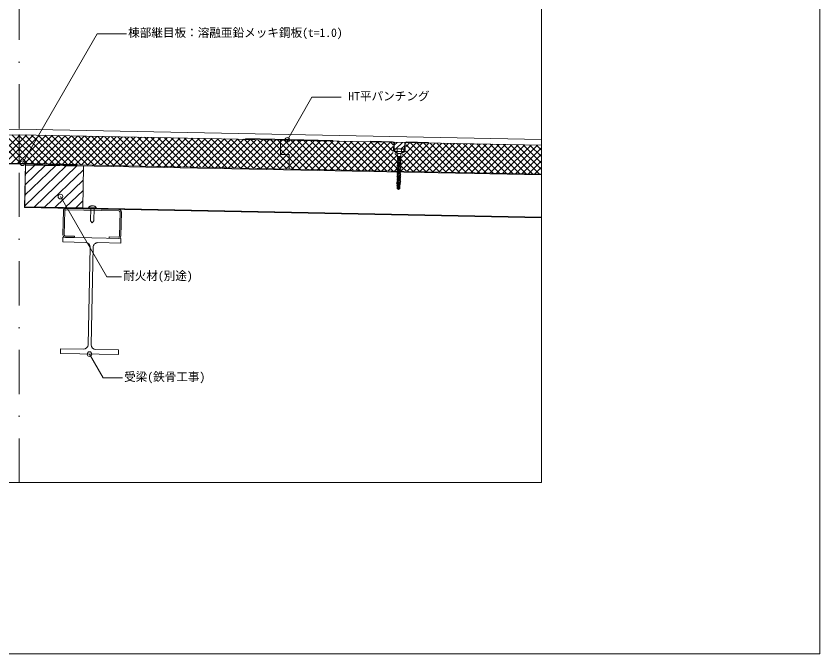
# Model space of a CAD drawing. Units: millimetres, scale not verified. Extents: x -1381 to 1379, y -955 to 955.
# Drawn here: x -6 to 1379, y -955 to 143 of the extents above; entities that cross this region are included whole.
import ezdxf
from ezdxf.enums import TextEntityAlignment as Align

# ---------------------------------------------------------------- set-up
doc = ezdxf.new("R2010")
doc.units = ezdxf.units.MM
doc.header["$LTSCALE"] = 3
doc.linetypes.add('USER1', pattern=[9.525, 6.35, -3.175])
doc.linetypes.add('USER2', pattern=[50.81, 25.4, -12.7, 0.01, -12.7])
for name, color, linetype, lineweight in [('0-0_0', 7, 'Continuous', 18), ('0-1_BOUSUI', 1, 'Continuous', 18), ('0-2_MOJI', 7, 'Continuous', 18), ('0-3_HATCH', 9, 'Continuous', 18), ('0-4_KANAMONO', 5, 'Continuous', 18), ('0-5_KANAMONO_SCREW', 4, 'Continuous', 18), ('0-6_TEKKOTU', 7, 'Continuous', 18), ('0-7_dekki', 3, 'Continuous', 18), ('0-8_dannnetu', 6, 'Continuous', 18), ('0-9_WAKU', 7, 'Continuous', 18)]:
    doc.layers.add(name, color=color, linetype=linetype, lineweight=lineweight)
doc.styles.add('ＭＳ ゴシック', font='')
doc.styles.get('ＭＳ ゴシック').set_extended_font_data('MS Gothic')

msp = doc.modelspace()

# ---------------------------------------------------------------- linework, layer by layer
at = {"layer": '0-0_0'}
msp.add_lwpolyline([(-900.827, -660.451), (899.173, -660.451), (899.173, 539.549), (-900.827, 539.549)], close=True, dxfattribs=at)
at = {"layer": '0-1_BOUSUI'}
for p in [(-900.827, -69.452), (899.173, -69.452)]:
    msp.add_line(p, (-0.827, -51.452), dxfattribs=at)
at = {"layer": '0-2_MOJI', "linetype": 'USER2'}
msp.add_line((-0.827, -660.451), (-0.827, 449.549), dxfattribs=at)
at = {"layer": '0-2_MOJI'}
for points in [[(183.759, 112.712), (133.321, 112.712), (4.509, -110.396)], [(460.707, -71.013), (503.63, 3.331), (554.068, 3.331)], [(70.101, -167.81), (149.93, -306.078), (175.149, -306.078)], [(176.824, -479.95), (143.749, -479.95), (120.174, -439.115)]]:
    msp.add_lwpolyline(points, dxfattribs=at)
for centre in [(461.258, -70.059), (4.509, -110.396), (70.101, -167.81), (120.174, -439.115)]:
    msp.add_circle(centre, 4, dxfattribs=at)
at = {"layer": '0-3_HATCH'}
for p, q in [((-49.016, -111.427), (-0.827, -63.238)), ((-0.827, -108.134), (-46.592, -62.369)), ((-0.827, -96.908), (-35.587, -62.149)), ((-0.827, -85.683), (-24.581, -61.929)), ((-0.827, -74.458), (-13.576, -61.709)), ((-0.827, -63.232), (-2.571, -61.488)), ((-0.827, -63.238), (0.923, -61.489)), ((-0.827, -74.464), (11.928, -61.709)), ((-0.827, -85.689), (22.933, -61.929)), ((8.494, -110.044), (55.949, -62.589)), ((18.905, -110.858), (66.954, -62.809)), ((29.91, -111.078), (77.959, -63.029)), ((40.915, -111.298), (88.964, -63.249)), ((93.185, -112.344), (43.175, -62.334)), ((51.921, -111.518), (99.969, -63.47)), ((105.66, -113.593), (54.63, -62.563)), ((62.926, -111.738), (110.975, -63.69)), ((117.115, -113.822), (66.084, -62.792)), ((73.931, -111.959), (121.98, -63.91)), ((128.569, -114.052), (77.539, -63.021)), ((84.936, -112.179), (132.985, -64.13)), ((140.024, -114.281), (88.993, -63.25)), ((95.942, -112.399), (143.99, -64.35)), ((151.478, -114.51), (100.447, -63.479)), ((105.966, -113.599), (154.996, -64.57)), ((162.932, -114.739), (111.902, -63.708)), ((116.971, -113.82), (166.001, -64.79)), ((174.387, -114.968), (123.356, -63.937)), ((127.977, -114.04), (177.006, -65.01)), ((185.841, -115.197), (134.811, -64.166)), ((138.982, -114.26), (188.011, -65.23)), ((197.296, -115.426), (146.265, -64.395)), ((149.987, -114.48), (199.016, -65.45)), ((208.75, -115.655), (157.72, -64.625)), ((160.992, -114.7), (210.022, -65.671)), ((220.205, -115.884), (169.174, -64.854)), ((171.997, -114.92), (221.027, -65.891)), ((231.659, -116.113), (180.628, -65.083)), ((183.003, -115.14), (232.032, -66.111)), ((243.113, -116.342), (192.083, -65.312)), ((194.008, -115.36), (243.037, -66.331)), ((254.568, -116.572), (203.537, -65.541)), ((205.013, -115.58), (254.042, -66.551)), ((266.022, -116.801), (214.992, -65.77)), ((216.018, -115.801), (265.048, -66.771)), ((277.477, -117.03), (226.446, -65.999)), ((227.024, -116.021), (276.053, -66.991)), ((288.931, -117.259), (237.9, -66.228)), ((238.029, -116.241), (287.058, -67.211)), ((249.034, -116.461), (298.063, -67.431)), ((300.385, -117.488), (249.355, -66.457)), ((260.039, -116.681), (309.069, -67.652)), ((311.84, -117.717), (260.809, -66.686)), ((271.044, -116.901), (320.074, -67.872)), ((323.294, -117.946), (272.264, -66.915)), ((282.05, -117.121), (331.079, -68.092)), ((334.749, -118.175), (283.718, -67.145)), ((293.055, -117.341), (342.084, -68.312)), ((346.203, -118.404), (295.172, -67.374)), ((304.06, -117.561), (353.089, -68.532)), ((357.657, -118.633), (306.627, -67.603)), ((315.065, -117.781), (364.095, -68.752)), ((369.112, -118.862), (318.081, -67.832)), ((326.07, -118.002), (375.1, -68.972)), ((380.566, -119.091), (329.536, -68.061)), ((337.076, -118.222), (386.105, -69.192)), ((392.021, -119.321), (340.99, -68.29)), ((403.475, -119.55), (352.444, -68.519)), ((414.929, -119.779), (363.899, -68.748)), ((426.384, -120.008), (375.353, -68.977)), ((437.838, -120.237), (386.808, -69.206)), ((-37.562, -111.198), (-0.827, -74.464)), ((348.081, -118.442), (397.11, -69.412)), ((359.086, -118.662), (408.116, -69.632)), ((370.091, -118.882), (419.121, -69.853)), ((381.097, -119.102), (430.126, -70.073)), ((392.102, -119.322), (441.131, -70.293)), ((449.293, -120.466), (398.262, -69.435)), ((460.747, -120.695), (409.716, -69.664)), ((449.173, -86.67), (432.625, -70.123)), ((506.565, -121.611), (455.534, -70.581)), ((518.019, -121.841), (466.989, -70.81)), ((469.138, -120.863), (518.168, -71.834)), ((529.474, -122.07), (478.443, -71.039)), ((480.143, -121.083), (529.173, -72.054)), ((540.928, -122.299), (489.897, -71.268)), ((491.149, -121.303), (540.178, -72.274)), ((552.382, -122.528), (501.352, -71.497)), ((502.154, -121.523), (551.183, -72.494)), ((563.837, -122.757), (512.806, -71.726)), ((513.159, -121.743), (562.189, -72.714)), ((524.164, -121.963), (573.194, -72.934)), ((575.291, -122.986), (524.261, -71.955)), ((535.17, -122.184), (584.199, -73.154)), ((586.746, -123.215), (535.715, -72.184)), ((546.175, -122.404), (595.204, -73.374)), ((598.2, -123.444), (547.169, -72.414)), ((557.18, -122.624), (606.209, -73.594)), ((609.654, -123.673), (558.624, -72.643)), ((568.185, -122.844), (617.215, -73.814)), ((621.109, -123.902), (570.078, -72.872)), ((579.19, -123.064), (628.22, -74.035)), ((632.563, -124.131), (581.533, -73.101)), ((590.196, -123.284), (639.225, -74.255)), ((644.018, -124.361), (592.987, -73.33)), ((601.201, -123.504), (643.318, -81.387)), ((651.737, -120.855), (604.441, -73.559)), ((651.486, -109.378), (615.896, -73.788)), ((643.15, -89.817), (627.35, -74.017)), ((643.37, -78.811), (638.805, -74.246)), ((645.513, -79.363), (650.593, -74.482)), ((648.2, -85.587), (659.571, -74.662)), ((656.299, -124.533), (705.256, -75.575)), ((656.605, -113.001), (694.251, -75.355)), ((656.912, -101.469), (683.246, -75.135)), ((657.179, -85.766), (663.51, -79.683)), ((665.824, -81.332), (672.241, -74.915)), ((712.744, -125.735), (665.873, -78.864)), ((667.232, -124.825), (716.262, -75.795)), ((724.198, -125.964), (673.168, -74.934)), ((678.237, -125.045), (727.267, -76.015)), ((735.653, -126.193), (684.622, -75.163)), ((689.243, -125.265), (738.272, -76.236)), ((747.107, -126.422), (696.077, -75.392)), ((700.248, -125.485), (749.277, -76.456)), ((758.562, -126.651), (707.531, -75.621)), ((711.253, -125.705), (760.282, -76.676)), ((770.016, -126.88), (718.986, -75.85)), ((722.258, -125.925), (771.288, -76.896)), ((781.471, -127.11), (730.44, -76.079)), ((733.263, -126.145), (782.293, -77.116)), ((792.925, -127.339), (741.894, -76.308)), ((744.269, -126.366), (793.298, -77.336)), ((804.379, -127.568), (753.349, -76.537)), ((755.274, -126.586), (804.303, -77.556)), ((815.834, -127.797), (764.803, -76.766)), ((766.279, -126.806), (815.309, -77.776)), ((827.288, -128.026), (776.258, -76.995)), ((777.284, -127.026), (826.314, -77.996)), ((838.743, -128.255), (787.712, -77.224)), ((788.29, -127.246), (837.319, -78.217)), ((850.197, -128.484), (799.166, -77.453)), ((799.295, -127.466), (848.324, -78.437)), ((810.3, -127.686), (859.329, -78.657)), ((861.651, -128.713), (810.621, -77.683)), ((821.305, -127.906), (870.335, -78.877)), ((873.106, -128.942), (822.075, -77.912)), ((832.31, -128.126), (881.34, -79.097)), ((884.56, -129.171), (833.53, -78.141)), ((843.316, -128.346), (892.345, -79.317)), ((896.015, -129.4), (844.984, -78.37)), ((899.173, -121.333), (856.438, -78.599)), ((899.173, -110.108), (867.893, -78.828)), ((899.173, -98.883), (879.347, -79.057)), ((899.173, -87.657), (890.802, -79.286)), ((-26.107, -110.969), (-0.827, -85.689)), ((-14.653, -110.74), (-0.827, -96.914)), ((612.206, -123.724), (643.737, -92.194)), ((623.211, -123.944), (650.965, -96.191)), ((651.335, -98.002), (646.742, -93.409)), ((689.835, -125.277), (659.505, -94.947)), ((701.29, -125.506), (665.653, -89.869)), ((854.321, -128.567), (899.173, -83.715)), ((865.326, -128.787), (899.173, -94.94)), ((-3.198, -110.511), (-0.827, -108.14)), ((0.598, -109.559), (-0.827, -108.134)), ((483.656, -121.153), (464.173, -101.67)), ((634.217, -124.164), (650.769, -107.612)), ((651.277, -107.104), (652.072, -106.309)), ((657.152, -103.818), (656.27, -102.937)), ((678.381, -125.048), (657.528, -104.195)), ((876.331, -129.007), (899.173, -106.165)), ((8.484, -183.599), (79.803, -115.077)), ((8.843, -165.642), (61.846, -114.717)), ((9.203, -147.685), (43.889, -114.358)), ((9.562, -129.728), (25.932, -113.999)), ((24.539, -185.786), (97.76, -115.436)), ((42.496, -186.145), (109.746, -121.532)), ((645.222, -124.385), (650.486, -119.12)), ((650.946, -118.66), (651.843, -117.764)), ((657.56, -115.453), (656.229, -114.121)), ((666.926, -124.819), (657.656, -115.548)), ((887.336, -129.227), (899.173, -117.391)), ((898.342, -129.447), (899.173, -128.616)), ((60.453, -186.504), (109.386, -139.489)), ((78.409, -186.863), (109.027, -157.446)), ((96.366, -187.222), (108.668, -175.403))]:
    msp.add_line(p, q, dxfattribs=at)
for points in [[(-0.827, -96.914), (30.216, -65.871), (33.938, -62.149)], [(-0.827, -108.14), (14.882, -92.43), (44.943, -62.369)], [(47.368, -111.427), (19.819, -83.879), (-0.827, -63.232)], [(58.822, -111.656), (23.928, -76.762), (8.812, -61.646)], [(70.277, -111.885), (28.037, -69.646), (20.267, -61.875)], [(81.731, -112.115), (32.146, -62.529), (31.721, -62.105)], [(35.913, -111.198), (15.711, -90.995), (-0.827, -74.458)], [(403.107, -119.542), (449.173, -73.476), (452.136, -70.513)], [(414.112, -119.762), (449.173, -84.702), (463.142, -70.733)], [(472.202, -120.924), (464.173, -112.895), (421.171, -69.894)], [(425.117, -119.982), (449.646, -95.454), (474.147, -70.953)], [(436.123, -120.203), (460.872, -95.454), (485.152, -71.173)], [(495.11, -121.382), (449.173, -75.445), (444.08, -70.352)], [(447.128, -120.423), (464.173, -103.378), (496.157, -71.393)], [(458.133, -120.643), (464.173, -114.603), (507.162, -71.613)], [(24.459, -110.969), (11.602, -98.112), (-0.827, -85.683)], [(13.005, -110.74), (7.493, -105.228), (-0.827, -96.908)], [(464.173, -101.67), (457.956, -95.454), (449.173, -86.67)]]:
    msp.add_lwpolyline(points, dxfattribs=at)
msp.add_lwpolyline([(8.447, -185.464), (108.427, -187.463), (109.863, -115.678), (9.883, -113.678)], close=True, dxfattribs=at)
at = {"layer": '0-4_KANAMONO'}
for p, q in [((604.621, -72.562), (604.601, -73.562)), ((642.593, -74.322), (604.601, -73.562)), ((604.621, -72.562), (642.613, -73.322)), ((644.303, -88.859), (644.553, -76.361)), ((645.553, -76.381), (645.303, -88.879)), ((663.549, -76.741), (663.299, -89.239)), ((664.299, -89.259), (664.549, -76.761)), ((666.589, -74.802), (704.581, -75.562)), ((704.601, -74.562), (666.609, -73.802)), ((704.601, -74.562), (704.581, -75.562)), ((647.069, -90.915), (646.263, -90.898)), ((646.283, -89.899), (647.089, -89.915)), ((661.453, -91.202), (662.259, -91.218)), ((662.279, -90.219), (661.473, -90.202)), ((74.275, -233.39), (75.091, -192.598)), ((77.39, -192.644), (76.574, -233.436)), ((170.518, -192.206), (79.736, -190.39)), ((79.782, -188.091), (170.564, -189.906)), ((171.955, -235.343), (172.771, -194.551)), ((175.071, -194.597), (174.255, -235.389))]:
    msp.add_line(p, q, dxfattribs=at)
at = {"layer": '0-4_KANAMONO', "linetype": 'USER1'}
msp.add_line((647.475, -89.923), (660.931, -90.192), dxfattribs=at)
at = {"layer": '0-4_KANAMONO'}
msp.add_lwpolyline([(389.456, -69.259), (539.426, -72.258), (539.45, -71.059), (389.48, -68.059)], close=True, dxfattribs=at)
for points in [[(648.275, -90.334), (650.737, -92.242), (650.712, -93.488), (647.662, -91.124)], [(660.272, -90.574), (657.735, -92.382), (657.71, -93.628), (660.852, -91.388)], [(-0.827, -110.463), (-100.807, -112.463), (-100.787, -113.463), (-0.827, -111.464)], [(-0.827, -110.463), (99.153, -112.463), (99.133, -113.463), (-0.827, -111.464)], [(78.828, -235.781), (94.225, -236.089), (94.179, -238.389), (78.782, -238.081)], [(169.564, -239.896), (154.167, -239.588), (154.213, -237.289), (169.61, -237.597)]]:
    msp.add_lwpolyline(points, dxfattribs=at)
for centre, radius, start, end in [((642.553, -76.321), 2, 358.85424, 88.85424), ((642.553, -76.321), 3, 358.85424, 88.85424), ((666.549, -76.801), 3, 88.85424, 178.85424), ((666.549, -76.801), 2, 88.85424, 178.85424), ((646.303, -88.899), 2, 178.85424, 268.85424), ((646.303, -88.899), 1, 178.85424, 268.85424), ((647.049, -91.914), 1, 52.21997, 88.85424), ((647.049, -91.914), 2, 52.21997, 88.85424), ((661.433, -92.202), 2, 88.85424, 125.48851), ((661.433, -92.202), 1, 88.85424, 125.48851), ((662.299, -89.219), 2, 268.85424, 358.85424), ((662.299, -89.219), 1, 268.85424, 358.85424), ((79.69, -192.69), 4.6, 88.85424, 178.85424), ((79.69, -192.69), 2.3, 88.85424, 178.85424), ((170.472, -194.505), 2.3, 358.85424, 88.85424), ((170.472, -194.505), 4.6, 358.85424, 88.85424), ((78.874, -233.482), 4.6, 178.85424, 268.85424), ((78.874, -233.482), 2.3, 178.85424, 268.85424), ((169.656, -235.297), 4.6, 268.85424, 358.85424), ((169.656, -235.297), 2.3, 268.85424, 358.85424)]:
    msp.add_arc(centre, radius, start, end, dxfattribs=at)
at = {"layer": '0-5_KANAMONO_SCREW'}
for p, q in [((650.524, -86.358), (650.451, -89.982)), ((656.883, -93.612), (651.384, -93.502)), ((658.028, -86.508), (657.955, -90.132)), ((656.783, -98.611), (651.284, -98.501)), ((651.284, -98.501), (651.769, -99.252)), ((651.553, -110.028), (651.527, -111.349)), ((656.077, -108.909), (651.553, -110.028)), ((651.602, -107.609), (651.575, -108.93)), ((656.125, -106.489), (651.602, -107.609)), ((651.65, -105.189), (651.624, -106.51)), ((656.173, -104.07), (651.65, -105.189)), ((651.698, -102.77), (651.672, -104.091)), ((656.222, -101.65), (651.698, -102.77)), ((651.747, -100.35), (651.72, -101.671)), ((656.27, -99.231), (651.747, -100.35)), ((656.077, -108.909), (656.05, -110.229)), ((656.125, -106.489), (656.099, -107.81)), ((656.173, -104.07), (656.147, -105.39)), ((656.222, -101.65), (656.195, -102.971)), ((656.27, -99.231), (656.244, -100.551)), ((656.27, -99.231), (656.782, -98.626)), ((651.263, -124.545), (651.237, -125.866)), ((655.786, -123.426), (651.263, -124.545)), ((651.311, -122.126), (651.285, -123.447)), ((655.835, -121.006), (651.311, -122.126)), ((651.36, -119.706), (651.333, -121.027)), ((655.883, -118.587), (651.36, -119.706)), ((651.408, -117.287), (651.382, -118.608)), ((655.931, -116.167), (651.408, -117.287)), ((651.456, -114.867), (651.43, -116.188)), ((655.98, -113.748), (651.456, -114.867)), ((651.505, -112.448), (651.478, -113.769)), ((656.028, -111.328), (651.505, -112.448)), ((655.786, -123.426), (655.76, -124.747)), ((655.835, -121.006), (655.808, -122.327)), ((655.883, -118.587), (655.857, -119.907)), ((655.931, -116.167), (655.905, -117.488)), ((655.98, -113.748), (655.953, -115.068)), ((656.028, -111.328), (656.002, -112.649)), ((655.496, -137.943), (650.973, -139.063)), ((651.021, -136.643), (650.995, -137.964)), ((655.544, -135.523), (651.021, -136.643)), ((651.069, -134.224), (651.043, -135.544)), ((655.593, -133.104), (651.069, -134.224)), ((651.118, -131.804), (651.091, -133.125)), ((655.641, -130.684), (651.118, -131.804)), ((651.166, -129.384), (651.14, -130.705)), ((655.689, -128.265), (651.166, -129.384)), ((651.215, -126.965), (651.188, -128.286)), ((655.738, -125.845), (651.215, -126.965)), ((655.496, -137.943), (655.469, -139.264)), ((655.544, -135.523), (655.518, -136.844)), ((655.593, -133.104), (655.566, -134.425)), ((655.641, -130.684), (655.615, -132.005)), ((655.689, -128.265), (655.663, -129.586)), ((655.738, -125.845), (655.711, -127.166)), ((656.492, -146.894), (649.619, -147.967)), ((650.627, -153.832), (650.725, -148.95)), ((650.725, -148.95), (655.324, -149.042)), ((650.78, -148.668), (650.775, -148.951)), ((655.304, -147.549), (650.78, -148.668)), ((650.827, -146.321), (650.8, -147.675)), ((655.351, -145.201), (650.827, -146.321)), ((650.876, -143.902), (650.849, -145.222)), ((655.399, -142.782), (650.876, -143.902)), ((650.924, -141.482), (650.898, -142.803)), ((655.447, -140.362), (650.924, -141.482)), ((650.973, -139.063), (650.946, -140.383)), ((651.39, -152.515), (651.461, -148.964)), ((653.316, -152.808), (653.392, -149.003)), ((654.468, -152.736), (654.542, -149.026)), ((654.771, -153.701), (654.864, -149.032)), ((655.324, -149.042), (655.226, -153.924)), ((655.304, -147.549), (655.274, -149.041)), ((655.351, -145.201), (655.324, -146.556)), ((655.399, -142.782), (655.373, -144.103)), ((655.447, -140.362), (655.421, -141.683)), ((651.033, -153.396), (650.627, -153.832)), ((650.627, -153.832), (652.707, -155.65)), ((651.763, -153.358), (652.031, -153.593)), ((652.7, -154.747), (652.89, -155.694)), ((653.045, -155.091), (652.89, -155.694)), ((652.926, -153.454), (653.316, -152.808)), ((654.468, -152.736), (653.045, -155.091)), ((654.771, -153.701), (653.045, -155.091)), ((653.045, -155.091), (653.075, -155.657))]:
    msp.add_line(p, q, dxfattribs=at)
msp.add_lwpolyline([(648.041, -85.583), (646.772, -86.283), (646.699, -89.907), (661.707, -90.207), (661.78, -86.583), (660.539, -85.833)], close=True, dxfattribs=at)
for points in [[(647.954, -89.932), (651.384, -93.502), (651.284, -98.501)], [(660.452, -90.182), (656.883, -93.612), (656.783, -98.611)], [(657.343, -110.604), (650.22, -111.671), (656.05, -110.229)], [(657.391, -108.184), (650.269, -109.252), (656.099, -107.81)], [(651.553, -110.028), (650.269, -109.252), (651.575, -108.93)], [(657.44, -105.765), (650.317, -106.832), (656.147, -105.39)], [(651.602, -107.609), (650.317, -106.832), (651.624, -106.51)], [(657.488, -103.345), (650.365, -104.413), (656.195, -102.971)], [(651.65, -105.189), (650.365, -104.413), (651.672, -104.091)], [(657.536, -100.926), (650.414, -101.993), (656.244, -100.551)], [(651.698, -102.77), (650.414, -101.993), (651.72, -101.671)], [(656.782, -98.626), (650.462, -99.574), (654.538, -98.566)], [(651.747, -100.35), (650.462, -99.574), (651.769, -99.252)], [(656.028, -111.328), (657.343, -110.604), (656.05, -110.229)], [(656.077, -108.909), (657.391, -108.184), (656.099, -107.81)], [(656.125, -106.489), (657.44, -105.765), (656.147, -105.39)], [(656.173, -104.07), (657.488, -103.345), (656.195, -102.971)], [(656.222, -101.65), (657.536, -100.926), (656.244, -100.551)], [(657.101, -122.701), (649.978, -123.769), (655.808, -122.327)], [(651.263, -124.545), (649.978, -123.769), (651.285, -123.447)], [(657.149, -120.282), (650.027, -121.35), (655.857, -119.907)], [(651.311, -122.126), (650.027, -121.35), (651.333, -121.027)], [(657.198, -117.862), (650.075, -118.93), (655.905, -117.488)], [(651.36, -119.706), (650.075, -118.93), (651.382, -118.608)], [(657.246, -115.443), (650.123, -116.511), (655.953, -115.068)], [(651.408, -117.287), (650.123, -116.511), (651.43, -116.188)], [(657.295, -113.023), (650.172, -114.091), (656.002, -112.649)], [(651.456, -114.867), (650.172, -114.091), (651.478, -113.769)], [(651.505, -112.448), (650.22, -111.671), (651.527, -111.349)], [(655.786, -123.426), (657.101, -122.701), (655.808, -122.327)], [(655.835, -121.006), (657.149, -120.282), (655.857, -119.907)], [(655.883, -118.587), (657.198, -117.862), (655.905, -117.488)], [(655.931, -116.167), (657.246, -115.443), (655.953, -115.068)], [(655.98, -113.748), (657.295, -113.023), (656.002, -112.649)], [(656.811, -137.218), (649.688, -138.286), (655.518, -136.844)], [(650.973, -139.063), (649.688, -138.286), (650.995, -137.964)], [(656.859, -134.799), (649.736, -135.867), (655.566, -134.425)], [(651.021, -136.643), (649.736, -135.867), (651.043, -135.544)], [(656.907, -132.379), (649.785, -133.447), (655.615, -132.005)], [(651.069, -134.224), (649.785, -133.447), (651.091, -133.125)], [(656.956, -129.96), (649.833, -131.028), (655.663, -129.586)], [(651.118, -131.804), (649.833, -131.028), (651.14, -130.705)], [(657.004, -127.54), (649.881, -128.608), (655.711, -127.166)], [(651.166, -129.384), (649.881, -128.608), (651.188, -128.286)], [(657.053, -125.121), (649.93, -126.189), (655.76, -124.747)], [(651.215, -126.965), (649.93, -126.189), (651.237, -125.866)], [(655.496, -137.943), (656.811, -137.218), (655.518, -136.844)], [(655.544, -135.523), (656.859, -134.799), (655.566, -134.425)], [(655.593, -133.104), (656.907, -132.379), (655.615, -132.005)], [(655.641, -130.684), (656.956, -129.96), (655.663, -129.586)], [(655.689, -128.265), (657.004, -127.54), (655.711, -127.166)], [(655.738, -125.845), (657.053, -125.121), (655.76, -124.747)], [(656.665, -144.477), (649.543, -145.545), (655.373, -144.103)], [(650.827, -146.321), (649.543, -145.545), (650.849, -145.222)], [(656.714, -142.057), (649.591, -143.125), (655.421, -141.683)], [(650.876, -143.902), (649.591, -143.125), (650.898, -142.803)], [(650.78, -148.668), (649.619, -147.967), (650.8, -147.675), (655.324, -146.556)], [(656.762, -139.638), (649.639, -140.706), (655.469, -139.264)], [(650.924, -141.482), (649.639, -140.706), (650.946, -140.383)], [(655.304, -147.549), (656.492, -146.894), (655.324, -146.556)], [(655.351, -145.201), (656.665, -144.477), (655.373, -144.103)], [(655.399, -142.782), (656.714, -142.057), (655.421, -141.683)], [(655.447, -140.362), (656.762, -139.638), (655.469, -139.264)], [(652.707, -155.65), (652.89, -155.694), (653.075, -155.657)], [(654.771, -153.701), (655.226, -153.924), (653.075, -155.657)]]:
    msp.add_lwpolyline(points, dxfattribs=at)
for centre, radius, start, end in [((648.578, -89.789), 3.944, 60.44879, 117.25968), ((654.089, -95.783), 10.076, 66.98878, 110.71969), ((659.834, -90.014), 3.944, 60.44879, 117.25968), ((650.057, -152.488), 1.333, 317.0688, 358.85424), ((651.417, -153.754), 0.525, 48.85424, 137.0688), ((652.481, -152.537), 1.091, 178.85424, 228.85424), ((652.42, -153.148), 0.591, 228.85424, 328.85424), ((650.666, -155.155), 2.075, 11.35424, 48.85424), ((654.476, -154.39), 1.811, 148.85424, 191.35424)]:
    msp.add_arc(centre, radius, start, end, dxfattribs=at)
at = {"layer": '0-6_TEKKOTU'}
for p, q in [((117.744, -422.897), (121.103, -254.93)), ((126.602, -255.04), (123.243, -423.007))]:
    msp.add_line(p, q, dxfattribs=at)
for points in [[(113.265, -246.772), (74.023, -245.987), (74.183, -237.989), (174.163, -239.988), (174.003, -247.987), (134.761, -247.202)], [(131.081, -431.165), (170.324, -431.95), (170.164, -439.948), (70.184, -437.949), (70.344, -429.95), (109.586, -430.735)]]:
    msp.add_lwpolyline(points, dxfattribs=at)
for centre, start, end in [((113.105, -254.77), 358.85424, 88.85424), ((134.601, -255.2), 88.85424, 178.85424), ((109.746, -422.737), 268.85424, 358.85424), ((131.241, -423.167), 178.85424, 268.85424)]:
    msp.add_arc(centre, 8, start, end, dxfattribs=at)
at = {"layer": '0-7_dekki'}
for p, q in [((899.173, -130.664), (9.899, -112.878)), ((8.447, -185.464), (899.173, -203.278)), ((118.198, -187.659), (118.218, -186.659)), ((132.215, -186.939), (118.218, -186.659)), ((119.218, -186.679), (119.319, -186.16)), ((122.196, -187.779), (121.757, -209.735)), ((126.317, -183.867), (127.325, -184.022)), ((127.325, -184.022), (128.268, -184.262)), ((128.195, -187.899), (127.756, -209.854)), ((128.268, -184.262), (129.119, -184.579)), ((131.135, -186.396), (131.215, -186.919)), ((132.195, -187.939), (132.215, -186.939)), ((124.697, -212.794), (121.757, -209.735)), ((124.697, -212.794), (127.756, -209.854))]:
    msp.add_line(p, q, dxfattribs=at)
for points in [[(899.173, -129.464), (9.923, -111.679), (8.423, -186.664), (899.173, -204.479)], [(119.319, -186.16), (119.6, -185.661), (120.051, -185.196), (120.66, -184.78), (121.407, -184.425), (122.269, -184.142), (123.221, -183.94), (124.234, -183.825), (125.277, -183.8), (126.317, -183.867)], [(129.119, -184.579), (129.851, -184.963), (130.442, -185.404), (130.874, -185.886), (131.135, -186.396)]]:
    msp.add_lwpolyline(points, dxfattribs=at)
at = {"layer": '0-8_dannnetu'}
for p, q in [((-0.827, -61.454), (-900.827, -79.454)), ((-0.827, -110.289), (-0.827, -61.28)), ((-0.827, -110.289), (-0.827, -61.28)), ((-0.827, -110.289), (-0.827, -61.28)), ((-0.827, -61.454), (899.173, -79.454)), ((464.173, -95.454), (464.173, -120.764)), ((149.895, -114.478), (899.173, -129.464))]:
    msp.add_line(p, q, dxfattribs=at)
msp.add_lwpolyline([(464.173, -95.454), (449.173, -95.454), (449.173, -70.454)], dxfattribs=at)
msp.add_lwpolyline([(645.39, -85.531), (663.386, -85.891), (663.609, -74.743), (645.613, -74.382)], close=True, dxfattribs=at)
at = {"layer": '0-9_WAKU'}
msp.add_lwpolyline([(-1380.827, -955.451), (1379.173, -955.451), (1379.173, 954.549), (-1380.827, 954.549)], close=True, dxfattribs=at)

# ---------------------------------------------------------------- texts
at = {"layer": '0-2_MOJI', "style": 'ＭＳ ゴシック'}
for s, p in [('棟部継目板：溶融亜鉛メッキ鋼板(t=1.0)', (186.759, 102.712)), ('HT平パンチング', (566.363, -6.669)), ('耐火材(別途)', (178.149, -316.078)), ('受梁(鉄骨工事)', (179.824, -489.95))]:
    msp.add_text(s, height=14.66, dxfattribs=at).set_placement(p, align=Align.BOTTOM_LEFT)

doc.saveas('drawing.dxf')
